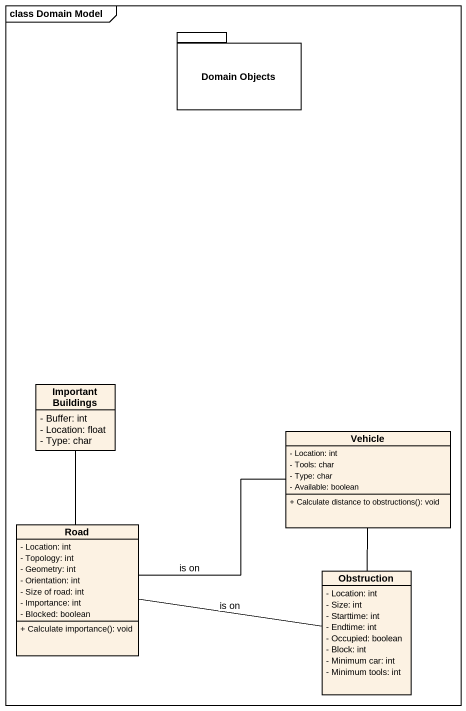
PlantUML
@startuml
mainframe class Domain Model
hide circle
hide empty members
skinparam classAttributeIconSize 0
package "Domain Objects" as Domain_Objects {
}
class "Important Buildings" as Important_Buildings {
  - Buffer: int
  - Location: float
  - Type: char
}
class Vehicle {
  - Location: int
  - Tools: char
  - Type: char
  - Available: boolean
  + Calculate distance to obstructions(): void
}
class Road {
  - Location: int
  - Topology: int
  - Geometry: int
  - Orientation: int
  - Size of road: int
  - Importance: int
  - Blocked: boolean
  + Calculate importance(): void
}
class Obstruction {
  - Location: int
  - Size: int
  - Starttime: int
  - Endtime: int
  - Occupied: boolean
  - Block: int
  - Minimum car: int
  - Minimum tools: int
}
Road -up- Important_Buildings
Road -right- Vehicle : is on
Road -right- Obstruction : is on
Obstruction -up- Vehicle
@enduml
